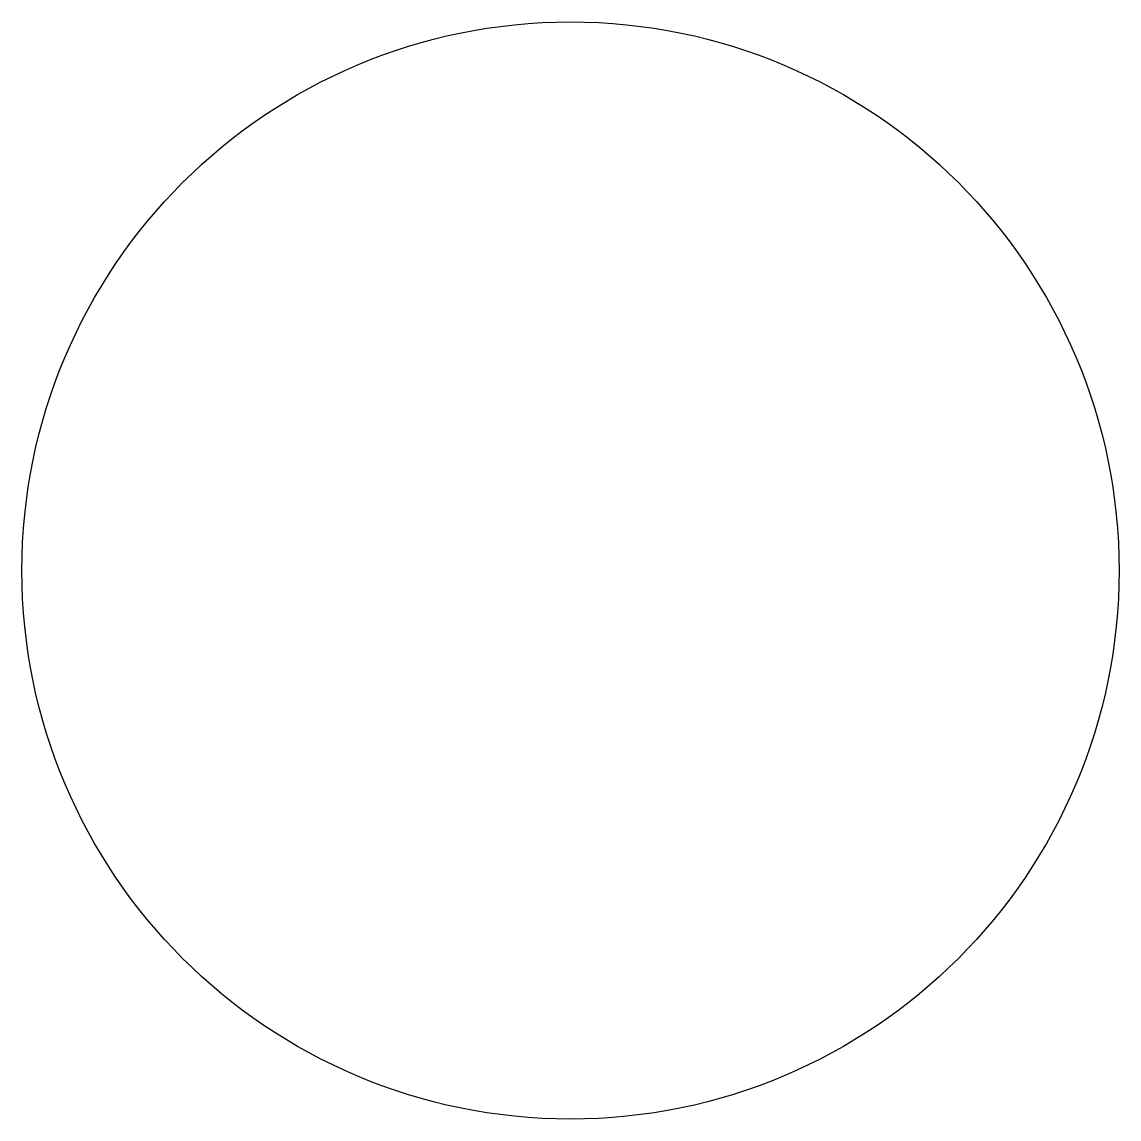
# Model space of a CAD drawing. Header units: millimetres. Extents: x -34 to 116, y -55 to 95.
import ezdxf

# ---------------------------------------------------------------- set-up
doc = ezdxf.new("R2010")
doc.units = ezdxf.units.MM

msp = doc.modelspace()

# ---------------------------------------------------------------- linework, layer by layer
msp.add_circle((41.5, 20), 75)

doc.saveas('drawing.dxf')
